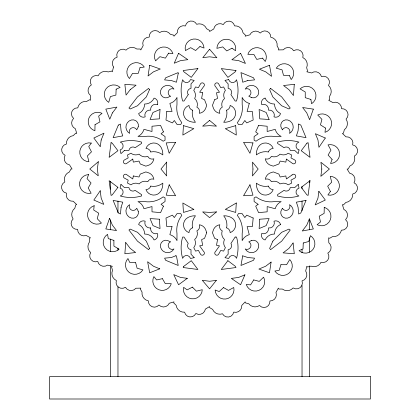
<?xml version="1.0" encoding="UTF-8"?>
<svg xmlns="http://www.w3.org/2000/svg" width="420" height="420" viewBox="0 0 420 420"><rect width="100%" height="100%" fill="white"/><g stroke="black" fill="none" stroke-linecap="round" stroke-linejoin="round"><path stroke-width="0.63" d="M309.587 180.695L309.587 182.658M309.587 219.356L309.587 229.834M309.587 237.699L309.587 252.116M309.587 265.876L309.587 376.609M302.032 186.59L302.032 188.559M302.032 201.007L302.032 210.835M302.032 249.496L302.032 252.772M302.032 285.532L302.032 376.609M117.968 201.007L117.968 212.798M117.968 248.183L117.968 250.147M117.968 286.844L117.968 376.609M110.413 181.351L110.413 189.21M110.413 220.007L110.413 229.834M110.413 239.012L110.413 251.459M110.413 265.876L110.413 376.609M95.02 124.703L94.91 130.746A9.445 9.445 0 0 1 88.893 118.13A9.445 9.445 0 0 1 102.029 113.348L98.663 116.093L99.95 121.858L95.02 124.703M324.245 207.317L324.135 213.365L319.205 216.211L320.492 221.97L317.126 224.721A9.445 9.445 0 0 0 330.262 219.933A9.445 9.445 0 0 0 324.245 207.317M116.146 89.192L115.894 95.088L110.397 96.563L108.728 102.375A9.445 9.445 0 0 1 106.181 88.63A9.445 9.445 0 0 1 120.104 87.407L116.146 89.192M303.261 242.975L303.009 248.876L299.05 250.656A9.445 9.445 0 0 0 312.974 249.433A9.445 9.445 0 0 0 310.427 235.688L308.758 241.5L303.261 242.975M183.446 125.643L182.858 135.072L193.835 128.651L183.446 125.643M236.297 202.997L235.709 212.42L225.32 209.417L236.297 202.997M160.03 109.494L159.406 118.86L150.04 119.485L153.001 112.455L160.03 109.494M259.749 219.203L259.124 228.569L266.154 225.608L269.115 218.578L259.749 219.203M166.703 162.12L166.189 169.034L166.703 175.943L160.981 169.034L166.703 162.12M252.966 169.034L252.452 175.943L258.174 169.034L252.452 162.12L252.966 169.034M125.732 242.545L124.861 253.748L135.629 252.541L130.221 248.393L125.732 242.545M294.294 84.315L293.423 95.519L288.934 89.675L283.526 85.528L294.294 84.315M150.696 227.918L150.617 228.795A4.998 4.998 0 0 0 157.437 233.447A4.909 4.909 0 0 1 154.103 239.993A10.248 10.248 0 0 0 144.585 234.024A10.248 10.248 0 0 0 138.621 224.506A4.909 4.909 0 0 1 145.168 221.177A4.998 4.998 0 0 0 149.814 227.992L150.696 227.918M121.086 207.26L120.456 214.011L118.335 212.972L113.132 200.413L122.777 202.172L121.086 207.26M166.777 111.452L165.984 120.036L172.431 122.924L174.321 120.498L177.083 124.504L180.747 124.504L181.766 122.609A24.192 24.192 0 0 1 176.983 104.428L176.983 97.44A11.135 11.135 0 0 1 169.864 103.409L172.042 111.452L166.777 111.452M253.171 218.027L252.378 226.611L247.112 226.611L249.291 234.659A11.135 11.135 0 0 0 242.172 240.629L242.172 233.636A24.192 24.192 0 0 0 237.389 215.455L238.413 213.565L242.072 213.565L244.839 217.565L246.724 215.145L253.171 218.027M298.699 124.058L298.069 130.804L296.378 135.896L306.022 137.655L300.82 125.097L298.699 124.058M94.154 205.706L93.718 210.026L98.7 213.192L97.225 218.689L101.425 223.041A9.445 9.445 0 0 1 88.247 218.374A9.445 9.445 0 0 1 94.154 205.706M325.437 128.037L325.001 132.358A9.445 9.445 0 0 0 330.907 119.689A9.445 9.445 0 0 0 317.73 115.022L321.93 119.374L320.455 124.871L325.437 128.037M98.311 161.726L97.351 169.034L98.238 175.791L89.77 169.034L98.311 161.726M101.173 139.986L100.28 146.743L93.854 138.023L103.992 133.177L101.173 139.986M111.069 142.637L109.132 157.353L117.92 150.728L112.235 143.183L111.069 142.637M310.023 180.71L308.086 195.426L306.92 194.88L301.235 187.336L310.023 180.71M318.875 191.321L317.982 198.077L315.163 204.887L325.306 200.041L318.875 191.321M321.809 169.034L320.843 176.337L329.385 169.034L320.917 162.278L321.809 169.034M149.672 65.273L148.055 75.989L153.463 71.841L160.272 69.022L149.672 65.273M271.1 262.075L269.483 272.79L258.883 269.047L265.692 266.228L271.1 262.075M133.319 175.954L132.762 178.972L127.134 174.988A2.105 2.105 0 0 0 123.779 175.098A2.105 2.105 0 0 0 124.782 178.3L128.184 180.159L127.496 183.078L130.956 184.842A7.702 7.702 0 0 1 139.104 183.934A7.775 7.775 0 0 1 147.777 181.718A4.862 4.862 0 0 1 153.867 179.267A8.153 8.153 0 0 0 147.893 172.573L145.845 171.922L140.275 174.079L139.01 177.009L133.319 175.954M202.655 92.773L201.6 98.464L204.53 99.729L206.687 105.299L206.036 107.347A8.153 8.153 0 0 1 199.343 113.321A4.862 4.862 0 0 0 196.896 107.231A7.775 7.775 0 0 0 194.675 98.558A7.702 7.702 0 0 0 193.767 90.416L195.531 86.951L198.45 87.638L200.309 84.242A2.105 2.105 0 0 1 203.511 83.239A2.105 2.105 0 0 1 203.627 86.588L199.637 92.216L202.655 92.773M217.555 239.6L216.5 245.291L219.518 245.852L215.534 251.475A2.105 2.105 0 0 0 215.644 254.83A2.105 2.105 0 0 0 218.846 253.827L220.705 250.425L223.624 251.113L225.388 247.653A7.702 7.702 0 0 1 224.48 239.505A7.775 7.775 0 0 1 222.259 230.837A4.862 4.862 0 0 1 219.812 224.742A8.153 8.153 0 0 0 213.119 230.716L212.468 232.769L214.625 238.34L217.555 239.6M286.398 159.091L285.836 162.109L280.145 161.059L278.885 163.984L273.31 166.147L271.262 165.496A8.153 8.153 0 0 1 265.288 158.797A4.862 4.862 0 0 0 271.378 156.35A7.775 7.775 0 0 0 280.051 154.13A7.702 7.702 0 0 0 288.199 153.221L291.659 154.985L290.971 157.909L294.373 159.763A2.105 2.105 0 0 1 295.375 162.965A2.105 2.105 0 0 1 292.021 163.081L286.398 159.091M178.201 73.626L176.442 82.231L171.35 80.54L164.603 79.91L165.643 77.789L178.201 72.587L178.201 73.626M242.713 255.833L240.954 265.477L253.512 260.274L254.552 258.153L247.805 257.523L242.713 255.833M120.955 184.411L120.115 188.123A4.085 4.085 0 0 1 120.267 195.983A38.283 38.283 0 0 0 141.566 195.983L141.566 194.612L135.161 190.381A3.98 3.98 0 0 1 128.919 187.603L124.436 187.603L120.955 184.411M299.04 149.945L298.205 153.652L294.719 150.46L290.236 150.46A3.98 3.98 0 0 0 283.994 147.683L277.589 143.456L277.589 142.086A38.283 38.283 0 0 1 298.888 142.086A4.085 4.085 0 0 0 299.04 149.945M113.495 67.032L112.329 71.789L111.589 71.043L108.224 71.946A7.849 7.849 0 0 0 98.096 75.805A5.98 5.98 0 0 0 91.334 84.934A6.3 6.3 0 0 0 90.368 95.377L90.473 100.27L89.565 99.745L86.552 101.483A7.849 7.849 0 0 0 77.768 107.835A5.98 5.98 0 0 0 73.6 118.403A6.3 6.3 0 0 0 75.369 128.74L76.734 133.439L75.721 133.166L73.258 135.629A7.849 7.849 0 0 0 66.418 144.034A5.98 5.98 0 0 0 65.126 155.321A6.3 6.3 0 0 0 69.51 164.85L72.051 169.034L71.001 169.034L69.258 172.048A7.849 7.849 0 0 0 64.827 181.939A5.98 5.98 0 0 0 66.502 193.174A6.3 6.3 0 0 0 73.201 201.243L76.734 204.629L75.721 204.897L74.823 208.262A7.849 7.849 0 0 0 73.101 218.967A5.98 5.98 0 0 0 77.627 229.383A6.3 6.3 0 0 0 86.184 235.441L90.473 237.799L89.565 238.324L89.565 241.804A7.849 7.849 0 0 0 90.673 252.588A5.98 5.98 0 0 0 97.739 261.482A6.3 6.3 0 0 0 107.578 265.115L112.329 266.28L111.589 267.02L112.492 270.385A7.849 7.849 0 0 0 116.351 280.513A5.98 5.98 0 0 0 125.48 287.275A6.3 6.3 0 0 0 135.922 288.241L140.816 288.136L140.291 289.044L142.028 292.058A7.849 7.849 0 0 0 148.381 300.846A5.98 5.98 0 0 0 158.949 305.014A6.3 6.3 0 0 0 169.286 303.245L173.985 301.875L173.712 302.888L176.174 305.351A7.849 7.849 0 0 0 184.579 312.191A5.98 5.98 0 0 0 195.867 313.483A6.3 6.3 0 0 0 205.391 309.099L209.58 306.558L209.58 307.608L212.594 309.351A7.849 7.849 0 0 0 222.484 313.782A5.98 5.98 0 0 0 233.72 312.107A6.3 6.3 0 0 0 241.789 305.408L245.175 301.875L245.443 302.888L248.808 303.791A7.849 7.849 0 0 0 259.507 305.508A5.98 5.98 0 0 0 269.929 300.988A6.3 6.3 0 0 0 275.987 292.425L278.339 288.136L278.864 289.044L282.35 289.044A7.849 7.849 0 0 0 293.134 287.936A5.98 5.98 0 0 0 302.027 280.87A6.3 6.3 0 0 0 305.66 271.031L306.826 266.28L307.566 267.02L310.931 266.123A7.849 7.849 0 0 0 321.058 262.259A5.98 5.98 0 0 0 327.82 253.129A6.3 6.3 0 0 0 328.786 242.692L328.681 237.799L329.59 238.324L332.603 236.581A7.849 7.849 0 0 0 341.392 230.228A5.98 5.98 0 0 0 345.56 219.66A6.3 6.3 0 0 0 343.786 209.328L342.421 204.629L343.434 204.897L345.896 202.435A7.849 7.849 0 0 0 352.737 194.03A5.98 5.98 0 0 0 354.029 182.742A6.3 6.3 0 0 0 349.645 173.219L347.104 169.034L348.154 169.034L349.897 166.016A7.849 7.849 0 0 0 354.328 156.125A5.98 5.98 0 0 0 352.653 144.89A6.3 6.3 0 0 0 345.954 136.826L342.421 133.439L343.434 133.166L344.332 129.801A7.849 7.849 0 0 0 346.054 119.102A5.98 5.98 0 0 0 341.528 108.68A6.3 6.3 0 0 0 332.971 102.622L328.681 100.27L329.59 99.745L329.59 96.264A7.849 7.849 0 0 0 328.482 85.481A5.98 5.98 0 0 0 321.416 76.587A6.3 6.3 0 0 0 311.577 72.949L306.826 71.789L307.566 71.043L306.663 67.683A7.849 7.849 0 0 0 302.804 57.551A5.98 5.98 0 0 0 293.675 50.788A6.3 6.3 0 0 0 283.238 49.823L278.339 49.933L278.864 49.019L277.127 46.006A7.849 7.849 0 0 0 270.774 37.223A5.98 5.98 0 0 0 260.206 33.054A6.3 6.3 0 0 0 249.874 34.823L245.175 36.194L245.443 35.175L242.981 32.718A7.849 7.849 0 0 0 234.575 25.872A5.98 5.98 0 0 0 223.288 24.581A6.3 6.3 0 0 0 213.764 28.964L209.58 31.505L209.58 30.455L206.561 28.712A7.849 7.849 0 0 0 196.67 24.281A5.98 5.98 0 0 0 185.435 25.956A6.3 6.3 0 0 0 177.366 32.655L173.985 36.194L173.712 35.175L170.347 34.277A7.849 7.849 0 0 0 159.647 32.555A5.98 5.98 0 0 0 149.226 37.081A6.3 6.3 0 0 0 143.167 45.638L140.816 49.933L140.291 49.019L136.81 49.019A7.849 7.849 0 0 0 126.026 50.127A5.98 5.98 0 0 0 117.133 57.194A6.3 6.3 0 0 0 113.495 67.032M172.042 226.611L169.864 234.659A11.135 11.135 0 0 1 176.983 240.629L176.983 233.636A24.192 24.192 0 0 1 181.766 215.455L180.747 213.565L177.083 213.565L174.321 217.565L172.431 215.145L165.984 218.027L166.777 226.611L172.042 226.611M249.291 103.409L247.112 111.452L252.378 111.452L253.171 120.036L246.724 122.924L244.839 120.498L242.072 124.504L238.413 124.504L237.389 122.609A24.192 24.192 0 0 0 242.172 104.428L242.172 97.44A11.135 11.135 0 0 0 249.291 103.409M169.197 184.774L166.189 195.169L175.618 195.752L169.197 184.774M252.966 142.9L249.958 153.29L243.537 142.317L252.966 142.9M139.997 67.73L138.222 73.364L132.531 73.364L129.418 78.545A9.445 9.445 0 0 1 130.515 64.612A9.445 9.445 0 0 1 144.28 67.032L139.997 67.73M280.933 264.705L279.163 270.333L274.874 271.031A9.445 9.445 0 0 0 288.64 273.457A9.445 9.445 0 0 0 289.737 259.523L286.624 264.705L280.933 264.705M109.562 218.337L105.819 228.937L116.534 230.554L112.387 225.146L109.562 218.337M313.336 109.127L309.593 119.726L306.773 112.917L302.62 107.51L313.336 109.127M88.594 174.584L87.055 178.642L91.051 182.989L88.2 187.918L91.13 193.21A9.445 9.445 0 0 1 79.611 185.293A9.445 9.445 0 0 1 88.594 174.584M332.099 159.422L330.561 163.485A9.445 9.445 0 0 0 339.544 152.77A9.445 9.445 0 0 0 328.025 144.858L330.955 150.145L328.109 155.075L332.099 159.422M214.625 99.729L212.468 105.299L213.119 107.347A8.153 8.153 0 0 0 219.812 113.321A4.862 4.862 0 0 1 222.259 107.231A7.775 7.775 0 0 1 224.48 98.558A7.702 7.702 0 0 1 225.388 90.416L223.624 86.951L220.705 87.638L218.846 84.242A2.105 2.105 0 0 0 215.644 83.239A2.105 2.105 0 0 0 215.534 86.588L219.518 92.216L216.5 92.773L217.555 98.464L214.625 99.729M206.687 232.769L204.53 238.34L201.6 239.6L202.655 245.291L199.637 245.852L203.627 251.475A2.105 2.105 0 0 1 203.511 254.83A2.105 2.105 0 0 1 200.309 253.827L198.45 250.425L195.531 251.113L193.767 247.653A7.702 7.702 0 0 0 194.675 239.505A7.775 7.775 0 0 0 196.896 230.837A4.862 4.862 0 0 0 199.343 224.742A8.153 8.153 0 0 1 206.036 230.716L206.687 232.769M112.387 112.917L109.778 119.217L105.819 109.127L116.87 107.074L112.387 112.917M118.335 125.097L113.132 137.655L122.777 135.896L121.086 130.804L120.456 124.058L118.335 125.097M306.022 200.413L300.82 212.972L298.699 214.011L298.069 207.26L296.378 202.172L306.022 200.413M309.377 218.852L306.773 225.146L302.284 230.995L313.336 228.937L309.377 218.852M149.525 89.633L146.328 96.92L137.466 105.782L130.179 108.98L128.94 108.029L137.466 96.92L148.575 88.394L149.525 89.633M178.568 53.309L174.232 63.236L180.532 60.627L187.834 59.666L178.568 53.309M244.923 274.827L240.587 284.76L231.32 278.402L238.623 277.436L244.923 274.827M272.827 241.143L269.63 248.435L270.58 249.669L281.689 241.143L290.215 230.034L288.981 229.089L281.689 232.281L272.827 241.143M163.464 206.178L160.582 212.625L151.998 211.832L151.998 206.566L143.95 208.745A11.135 11.135 0 0 0 137.986 201.626L144.974 201.626A24.192 24.192 0 0 0 163.154 196.844L165.049 197.867L165.049 201.527L161.044 204.293L163.464 206.178M258.573 125.438L255.691 131.885L258.111 133.775L254.105 136.537L254.105 140.201L256 141.22A24.192 24.192 0 0 1 274.181 136.437L281.174 136.437A11.135 11.135 0 0 1 275.205 129.318L267.157 131.497L267.157 126.231L258.573 125.438M235.972 70.523L235.426 71.689L227.882 77.374L221.256 68.586L235.972 70.523M183.729 266.375L183.183 267.54L197.899 269.477L191.273 260.689L183.729 266.375M138.254 126.835L136.742 129.827A3.969 3.969 0 0 0 131.413 128.074A3.969 3.969 0 0 0 129.654 133.403A7.287 7.287 0 0 1 131.402 119.984A5.628 5.628 0 0 1 138.254 126.835M282.413 208.236L280.906 211.234A5.628 5.628 0 0 0 287.752 218.08A7.287 7.287 0 0 0 289.501 204.661A3.969 3.969 0 0 1 287.742 209.995A3.969 3.969 0 0 1 282.413 208.236M175.618 142.317L169.197 153.29L166.189 142.9L175.618 142.317M249.958 184.774L243.537 195.752L252.966 195.169L249.958 184.774M168.583 53.172L165.417 58.154L159.92 56.684L155.568 60.879A9.445 9.445 0 0 1 160.235 47.707A9.445 9.445 0 0 1 172.904 53.608L168.583 53.172M253.738 279.909L250.572 284.891L246.251 284.461A9.445 9.445 0 0 0 258.92 290.362A9.445 9.445 0 0 0 263.587 277.184L259.234 281.384L253.738 279.909M188.228 94.621L184.002 101.026L182.632 101.026A38.283 38.283 0 0 1 182.632 79.721A4.085 4.085 0 0 0 190.491 79.569L194.197 80.409L191.006 83.89L191.006 88.379A3.98 3.98 0 0 0 188.228 94.621M235.158 237.043L230.927 243.448A3.98 3.98 0 0 1 228.149 249.69L228.149 254.179L224.957 257.659L228.664 258.494A4.085 4.085 0 0 1 236.523 258.342A38.283 38.283 0 0 0 236.523 237.043L235.158 237.043M100.212 190.775L93.854 200.041L103.782 204.377L101.173 198.077L100.212 190.775M325.306 138.023L318.943 147.294L317.982 139.986L315.373 133.691L325.306 138.023M91.277 143.078L88.741 146.606L91.476 151.841L87.449 155.862L88.909 161.732A9.445 9.445 0 0 1 79.832 151.1A9.445 9.445 0 0 1 91.277 143.078M330.414 191.462L327.878 194.985A9.445 9.445 0 0 0 339.323 186.963A9.445 9.445 0 0 0 330.246 176.337L331.706 182.201L327.679 186.228L330.414 191.462M197.899 68.586L191.273 77.374L183.729 71.689L183.183 70.523L197.899 68.586M117.92 187.336L112.235 194.88L111.069 195.426L109.132 180.71L117.92 187.336M306.92 143.183L301.235 150.728L310.023 157.353L308.086 142.637L306.92 143.183M227.882 260.689L221.256 269.477L235.972 267.54L235.426 266.375L227.882 260.689M130.221 89.675L126.068 95.083L124.861 84.315L136.064 85.186L130.221 89.675M270.58 88.394L269.63 89.633L272.827 96.92L281.689 105.782L288.981 108.98L290.215 108.029L281.689 96.92L270.58 88.394M149.525 248.435L148.575 249.669L137.466 241.143L128.94 230.034L130.179 229.089L137.466 232.281L146.328 241.143L149.525 248.435M293.087 242.986L288.934 248.393L283.091 252.877L294.294 253.748L293.087 242.986M209.58 49.224L202.818 57.692L209.58 56.805L216.883 57.766L209.58 49.224M216.337 280.371L209.58 288.839L202.272 280.298L209.58 281.264L216.337 280.371M199.967 46.51L195.62 50.505L190.691 47.66L185.399 50.589A9.445 9.445 0 0 1 193.316 39.065A9.445 9.445 0 0 1 204.026 48.048L199.967 46.51M223.535 287.564L219.188 291.554L215.129 290.015A9.445 9.445 0 0 0 225.839 298.998A9.445 9.445 0 0 0 233.756 287.48L228.464 290.409L223.535 287.564M124.436 150.46L120.955 153.652L120.115 149.945A4.085 4.085 0 0 0 120.267 142.086A38.283 38.283 0 0 1 141.566 142.086L141.566 143.456L135.161 147.683A3.98 3.98 0 0 0 128.919 150.46L124.436 150.46M298.205 184.411L294.719 187.603L290.236 187.603A3.98 3.98 0 0 1 283.994 190.381L277.589 194.612L277.589 195.983A38.283 38.283 0 0 0 298.888 195.983A4.085 4.085 0 0 1 299.04 188.123L298.205 184.411M209.58 120.435L202.666 126.158L209.58 125.643L216.489 126.158L209.58 120.435M216.489 211.906L209.58 217.634L202.666 211.906L209.58 212.42L216.489 211.906M163.464 131.885L161.044 133.775L165.049 136.537L165.049 140.201L163.154 141.22A24.192 24.192 0 0 0 144.974 136.437L137.986 136.437A11.135 11.135 0 0 0 143.95 129.318L151.998 131.497L151.998 126.231L160.582 125.438L163.464 131.885M258.111 204.293L255.691 206.178L258.573 212.625L267.157 211.832L267.157 206.566L275.205 208.745A11.135 11.135 0 0 1 281.174 201.626L274.181 201.626A24.192 24.192 0 0 1 256 196.844L254.105 197.867L254.105 201.527L258.111 204.293M240.587 53.309L231.866 59.74L238.623 60.627L245.432 63.446L240.587 53.309M187.288 278.329L178.568 284.76L173.722 274.617L180.532 277.436L187.288 278.329M132.762 159.091L127.134 163.081A2.105 2.105 0 0 1 123.779 162.965A2.105 2.105 0 0 1 124.782 159.763L128.184 157.909L127.496 154.985L130.956 153.221A7.702 7.702 0 0 0 139.104 154.13A7.775 7.775 0 0 0 147.777 156.35A4.862 4.862 0 0 0 153.867 158.797A8.153 8.153 0 0 1 147.893 165.496L145.845 166.147L140.275 163.984L139.01 161.059L133.319 162.109L132.762 159.091M292.021 174.988L286.398 178.972L285.836 175.954L280.145 177.009L278.885 174.079L273.31 171.922L271.262 172.573A8.153 8.153 0 0 0 265.288 179.267A4.862 4.862 0 0 1 271.378 181.718A7.775 7.775 0 0 1 280.051 183.934A7.702 7.702 0 0 1 288.199 184.842L291.659 183.078L290.971 180.159L294.373 178.3A2.105 2.105 0 0 0 295.375 175.098A2.105 2.105 0 0 0 292.021 174.988M232.008 48.195L226.774 50.93L222.747 46.904L216.883 48.363A9.445 9.445 0 0 1 227.509 39.286A9.445 9.445 0 0 1 235.531 50.736L232.008 48.195M192.381 287.138L187.147 289.868L183.624 287.332A9.445 9.445 0 0 0 191.646 298.778A9.445 9.445 0 0 0 202.277 289.7L196.408 291.16L192.381 287.138M170.373 96.201L167.375 97.708A5.628 5.628 0 0 1 160.529 90.857A7.287 7.287 0 0 1 173.948 89.114A3.969 3.969 0 0 0 168.62 90.867A3.969 3.969 0 0 0 170.373 96.201M251.78 240.361L248.782 241.868A3.969 3.969 0 0 1 250.535 247.196A3.969 3.969 0 0 1 245.207 248.955A7.287 7.287 0 0 0 258.625 247.207A5.628 5.628 0 0 0 251.78 240.361M247.805 80.54L242.713 82.231L240.954 72.587L253.512 77.789L254.552 79.91L247.805 80.54M175.607 255.833L171.35 257.523L164.603 258.153L165.643 260.274L178.201 265.477L176.442 255.833L175.607 255.833M269.483 65.273L259.397 69.232L265.692 71.841L271.541 76.325L269.483 65.273M159.758 268.837L149.672 272.79L147.62 261.739L153.463 266.228L159.758 268.837M235.709 125.643L225.32 128.651L236.297 135.072L235.709 125.643M193.835 209.417L183.446 212.42L182.858 202.997L193.835 209.417M228.664 79.569L224.957 80.409L228.149 83.89L228.149 88.379A3.98 3.98 0 0 1 230.927 94.621L235.158 101.026L236.523 101.026A38.283 38.283 0 0 0 236.523 79.721A4.085 4.085 0 0 1 228.664 79.569M194.197 257.659L190.491 258.494A4.085 4.085 0 0 0 182.632 258.342A38.283 38.283 0 0 1 182.632 237.043L184.002 237.043L188.228 243.448A3.98 3.98 0 0 0 191.006 249.69L191.006 254.179L194.197 257.659M262.516 58.118L256.751 59.404L253.906 54.474L247.863 54.369A9.445 9.445 0 0 1 260.479 48.347A9.445 9.445 0 0 1 265.262 61.483L262.516 58.118M162.403 278.659L156.639 279.946L153.893 276.586A9.445 9.445 0 0 0 158.676 289.716A9.445 9.445 0 0 0 171.292 283.7L165.249 283.589L162.403 278.659M370.419 376.609L49.581 376.609L49.581 399L370.419 399L370.419 376.609M289.417 75.6L283.521 75.348L282.046 69.851L276.234 68.182A9.445 9.445 0 0 1 289.979 65.636A9.445 9.445 0 0 1 291.202 79.558L289.417 75.6M135.634 262.715L129.738 262.463L127.953 258.505A9.445 9.445 0 0 0 129.176 272.428A9.445 9.445 0 0 0 142.921 269.881L137.109 268.212L135.634 262.715M269.115 119.485L259.749 118.86L259.124 109.494L266.154 112.455L269.115 119.485M159.406 219.203L150.04 218.578L153.001 225.608L160.03 228.569L159.406 219.203M310.879 99.451L305.245 97.681L305.245 91.985L300.069 88.872A9.445 9.445 0 0 1 314.002 89.969A9.445 9.445 0 0 1 311.577 103.735L310.879 99.451M113.909 240.387L108.276 238.618L107.578 234.334A9.445 9.445 0 0 0 105.158 248.099A9.445 9.445 0 0 0 119.091 249.191L113.909 246.078L113.909 240.387M251.78 97.708L248.782 96.201A3.969 3.969 0 0 0 250.535 90.867A3.969 3.969 0 0 0 245.207 89.114A7.287 7.287 0 0 1 258.625 90.857A5.628 5.628 0 0 1 251.78 97.708M170.373 241.868L167.375 240.361A5.628 5.628 0 0 0 160.529 247.207A7.287 7.287 0 0 0 173.948 248.955A3.969 3.969 0 0 1 168.62 247.196A3.969 3.969 0 0 1 170.373 241.868M282.413 129.827L280.906 126.835A5.628 5.628 0 0 1 287.752 119.984A7.287 7.287 0 0 1 289.501 133.403A3.969 3.969 0 0 0 287.742 128.074A3.969 3.969 0 0 0 282.413 129.827M138.254 211.234L136.742 208.236A3.969 3.969 0 0 1 131.413 209.995A3.969 3.969 0 0 1 129.654 204.661A7.287 7.287 0 0 0 131.402 218.08A5.628 5.628 0 0 0 138.254 211.234M268.406 186.113A5.124 5.124 0 0 0 273.194 189.609A8.29 8.29 0 0 1 258.101 190.754A14.747 14.747 0 0 1 256.342 183.157A14.768 14.768 0 0 0 268.406 186.113M280.539 224.506A10.248 10.248 0 0 0 274.57 234.024A10.248 10.248 0 0 0 265.052 239.993A4.909 4.909 0 0 1 261.718 233.447A4.998 4.998 0 0 0 268.459 227.918A4.998 4.998 0 0 0 273.992 221.177A4.909 4.909 0 0 1 280.539 224.506M226.653 110.203A5.124 5.124 0 0 0 230.155 105.415A8.29 8.29 0 0 1 231.299 120.514A14.747 14.747 0 0 1 223.703 122.267A14.768 14.768 0 0 0 226.653 110.203M265.052 98.075A10.248 10.248 0 0 0 274.57 104.045A10.248 10.248 0 0 0 280.539 113.558A4.909 4.909 0 0 1 273.992 116.891A4.998 4.998 0 0 0 268.459 110.15A4.998 4.998 0 0 0 261.718 104.622A4.909 4.909 0 0 1 265.052 98.075M157.437 104.622A4.998 4.998 0 0 0 150.696 110.15A4.998 4.998 0 0 0 145.168 116.891A4.909 4.909 0 0 1 138.621 113.558A10.248 10.248 0 0 0 144.585 104.045A10.248 10.248 0 0 0 154.103 98.075A4.909 4.909 0 0 1 157.437 104.622M268.406 151.956A14.768 14.768 0 0 0 256.342 154.906A14.747 14.747 0 0 1 258.101 147.315A8.29 8.29 0 0 1 273.194 148.454A5.124 5.124 0 0 0 268.406 151.956M192.502 110.203A14.768 14.768 0 0 0 195.452 122.267A14.747 14.747 0 0 1 187.861 120.514A8.29 8.29 0 0 1 189 105.415A5.124 5.124 0 0 0 192.502 110.203M192.502 227.866A5.124 5.124 0 0 0 189 232.649A8.29 8.29 0 0 1 187.861 217.555A14.747 14.747 0 0 1 195.452 215.796A14.768 14.768 0 0 0 192.502 227.866M150.749 151.956A5.124 5.124 0 0 0 145.96 148.454A8.29 8.29 0 0 1 161.054 147.315A14.747 14.747 0 0 1 162.813 154.906A14.768 14.768 0 0 0 150.749 151.956M150.749 186.113A14.768 14.768 0 0 0 162.813 183.157A14.747 14.747 0 0 1 161.054 190.754A8.29 8.29 0 0 1 145.96 189.609A5.124 5.124 0 0 0 150.749 186.113M226.653 227.866A14.768 14.768 0 0 0 223.703 215.796A14.747 14.747 0 0 1 231.299 217.555A8.29 8.29 0 0 1 230.155 232.649A5.124 5.124 0 0 0 226.653 227.866"/></g></svg>
